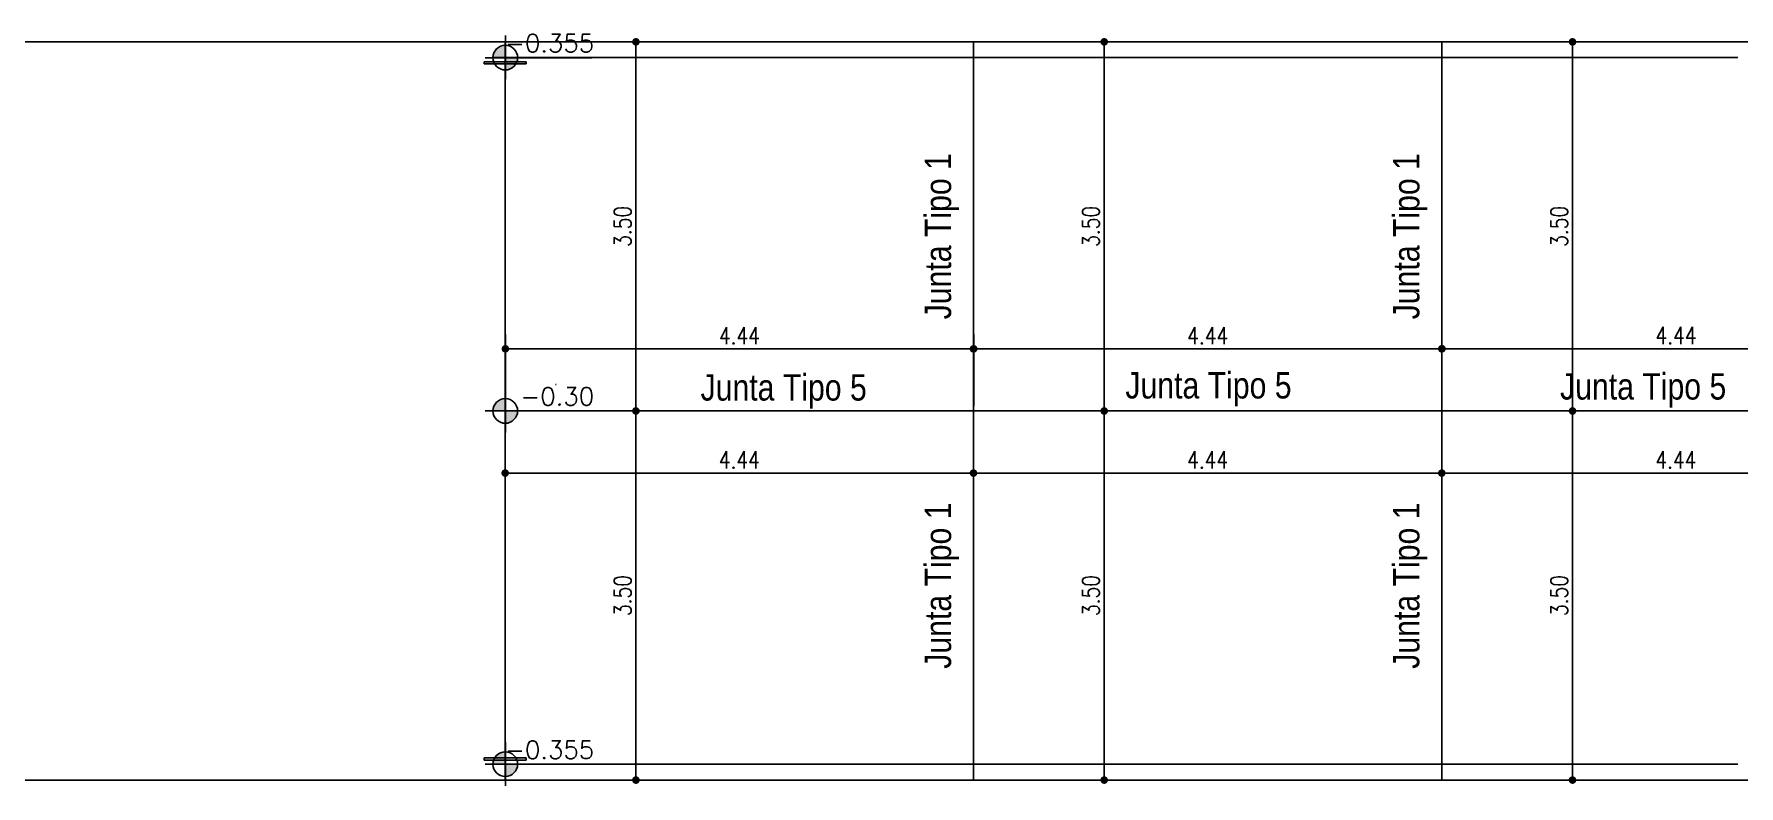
# Model space of a CAD drawing. Header units: millimetres. Extents: x 28448 to 57563, y -116865 to -58388.
# Drawn here: x 28532.88 to 28549.05, y -58461.57 to -58454.44 of the extents above; entities that cross this region are included whole.
import ezdxf

# ---------------------------------------------------------------- set-up
doc = ezdxf.new("R2010")
doc.units = ezdxf.units.MM
doc.header["$PDMODE"] = 35
doc.header["$PDSIZE"] = 0.5
doc.layers.get('DEFPOINTS').update_dxf_attribs({"color": 252, "lineweight": 5})
doc.layers.add('-PA-Cotas', color=4, linetype='Continuous')
doc.layers.add('Proyecto de Pavimento', color=4, linetype='Continuous')
doc.styles.add('Angosta', font='romans.shx', dxfattribs={"width": 0.8})
doc.styles.add('ARIAL', font='ARIALN.TTF')
doc.styles.add('romans', font='romans.shx')
doc.dimstyles.new('JC_1@100', dxfattribs={"dimscale": 0.9, "dimtxt": 0.18, "dimasz": 0.08, "dimexe": 0.15, "dimexo": 0.05, "dimgap": 0.05, "dimtad": 1, "dimzin": 1, "dimdsep": 46, "dimtxsty": 'Angosta', "dimblk1": 'DOT', "dimblk2": 'DOT', "dimsah": 1, "dimcen": 0.09, "dimclrd": 2, "dimclre": 1, "dimclrt": 3, "dimaunit": 1, "dimadec": 3, "dimazin": 0, "dimtfac": 1.8, "dimtmove": 2, "dimatfit": 3, "dimldrblk": 'DOT', "dimfxl": 0.15, "dimtolj": 1, "dimtzin": 0, "dimarcsym": 0})

# ---------------------------------------------------------------- blocks, each defined once
blk = doc.blocks.new('A$C445B3242')
h = blk.add_hatch(color=256)
h.paths.add_polyline_path([(0.195, 0.389, 0.414214), (0, 0.195), (0.195, 0.195)])
h.paths.add_polyline_path([(0.195, 0, 0.414214), (0.389, 0.195), (0.195, 0.195)])
for p, q in [((0.197, 0.544), (0.197, -0.147)), ((0.195, 0.389), (0.195, 0)), ((-0.123, 0.194), (1.565, 0.194)), ((0, 0.195), (0.389, 0.195))]:
    blk.add_line(p, q)
blk.add_circle((0.195, 0.195), 0.195)
blk = doc.blocks.new('_Dot')
at = {"color": 0, "linetype": 'ByBlock', "lineweight": -2}
blk.add_line((-0.5, 0), (-1, 0), dxfattribs=at)
at = {"color": 0, "linetype": 'ByBlock', "const_width": 0.5}
blk.add_lwpolyline([(-0.25, 0, 1), (0.25, 0, 1)], format="xyb", close=True, dxfattribs=at)
blk = doc.blocks.new('*D72')
at = {"layer": 'DEFPOINTS', "color": 0, "transparency": 16777216}
for p in [(28541.794, -58457.427), (28537.354, -58458.016, -499.792), (28541.794, -58458.016)]:
    blk.add_point(p, dxfattribs=at)
at = {"layer": 'Proyecto de Pavimento', "color": 1, "lineweight": -2, "transparency": 16777216}
for p, q in [((28537.354, -58457.971), (28537.354, -58457.292)), ((28541.794, -58457.971), (28541.794, -58457.292))]:
    blk.add_line(p, q, dxfattribs=at)
at = {"layer": 'Proyecto de Pavimento', "color": 2, "lineweight": -2, "transparency": 16777216}
blk.add_line((28537.426, -58457.427), (28541.722, -58457.427), dxfattribs=at)
at = {"layer": 'Proyecto de Pavimento', "color": 2, "lineweight": -2, "transparency": 16777216, "xscale": 0.072, "yscale": 0.072, "zscale": 0.072, "rotation": 180}
blk.add_blockref('_Dot', (28537.354, -58457.427), dxfattribs=at)
at = {"layer": 'Proyecto de Pavimento', "color": 2, "lineweight": -2, "transparency": 16777216, "xscale": 0.072, "yscale": 0.072, "zscale": 0.072}
blk.add_blockref('_Dot', (28541.794, -58457.427), dxfattribs=at)
at = {"layer": 'Proyecto de Pavimento', "color": 3, "transparency": 16777216, "insert": (28539.574, -58457.301), "char_height": 0.162, "attachment_point": 5, "style": 'Angosta'}
blk.add_mtext('\\A1;4.44', dxfattribs=at)
blk = doc.blocks.new('*D73')
at = {"layer": 'DEFPOINTS', "color": 0, "transparency": 16777216}
for p in [(28541.794, -58454.516), (28538.592, -58458.016), (28541.794, -58458.016)]:
    blk.add_point(p, dxfattribs=at)
at = {"layer": 'Proyecto de Pavimento', "color": 1, "lineweight": -2, "transparency": 16777216}
for p, q in [((28541.749, -58454.516), (28538.457, -58454.516)), ((28541.749, -58458.016), (28538.457, -58458.016))]:
    blk.add_line(p, q, dxfattribs=at)
at = {"layer": 'Proyecto de Pavimento', "color": 2, "lineweight": -2, "transparency": 16777216}
blk.add_line((28538.592, -58454.588), (28538.592, -58457.944), dxfattribs=at)
at = {"layer": 'Proyecto de Pavimento', "color": 2, "lineweight": -2, "transparency": 16777216, "xscale": 0.072, "yscale": 0.072, "zscale": 0.072}
for p, rotation in [((28538.592, -58454.516), 90), ((28538.592, -58458.016), 270)]:
    blk.add_blockref('_Dot', p, dxfattribs=dict(at, rotation=rotation))
at = {"layer": 'Proyecto de Pavimento', "color": 3, "transparency": 16777216, "insert": (28538.466, -58456.266), "char_height": 0.162, "attachment_point": 5, "rotation": 90, "style": 'Angosta'}
blk.add_mtext('\\A1;3.50', dxfattribs=at)
blk = doc.blocks.new('*D74')
at = {"layer": 'DEFPOINTS', "color": 0, "transparency": 16777216}
for p in [(28541.794, -58458.016), (28538.592, -58461.516), (28541.794, -58461.516)]:
    blk.add_point(p, dxfattribs=at)
at = {"layer": 'Proyecto de Pavimento', "color": 1, "lineweight": -2, "transparency": 16777216}
for p, q in [((28541.749, -58458.016), (28538.457, -58458.016)), ((28541.749, -58461.516), (28538.457, -58461.516))]:
    blk.add_line(p, q, dxfattribs=at)
at = {"layer": 'Proyecto de Pavimento', "color": 2, "lineweight": -2, "transparency": 16777216}
blk.add_line((28538.592, -58458.088), (28538.592, -58461.444), dxfattribs=at)
at = {"layer": 'Proyecto de Pavimento', "color": 2, "lineweight": -2, "transparency": 16777216, "xscale": 0.072, "yscale": 0.072, "zscale": 0.072}
for p, rotation in [((28538.592, -58458.016), 90), ((28538.592, -58461.516), 270)]:
    blk.add_blockref('_Dot', p, dxfattribs=dict(at, rotation=rotation))
at = {"layer": 'Proyecto de Pavimento', "color": 3, "transparency": 16777216, "insert": (28538.466, -58459.766), "char_height": 0.162, "attachment_point": 5, "rotation": 90, "style": 'Angosta'}
blk.add_mtext('\\A1;3.50', dxfattribs=at)
blk = doc.blocks.new('*D75')
at = {"layer": 'DEFPOINTS', "color": 0, "transparency": 16777216}
for p in [(28541.794, -58458.016), (28541.794, -58458.605), (28537.352, -58459.666)]:
    blk.add_point(p, dxfattribs=at)
at = {"layer": 'Proyecto de Pavimento', "color": 1, "lineweight": -2, "transparency": 16777216}
for p, q in [((28541.794, -58458.061), (28541.794, -58458.74)), ((28537.352, -58459.621), (28537.352, -58458.47))]:
    blk.add_line(p, q, dxfattribs=at)
at = {"layer": 'Proyecto de Pavimento', "color": 2, "lineweight": -2, "transparency": 16777216}
blk.add_line((28537.424, -58458.605), (28541.722, -58458.605), dxfattribs=at)
at = {"layer": 'Proyecto de Pavimento', "color": 2, "lineweight": -2, "transparency": 16777216, "xscale": 0.072, "yscale": 0.072, "zscale": 0.072, "rotation": 180}
blk.add_blockref('_Dot', (28537.352, -58458.605), dxfattribs=at)
at = {"layer": 'Proyecto de Pavimento', "color": 2, "lineweight": -2, "transparency": 16777216, "xscale": 0.072, "yscale": 0.072, "zscale": 0.072}
blk.add_blockref('_Dot', (28541.794, -58458.605), dxfattribs=at)
at = {"layer": 'Proyecto de Pavimento', "color": 3, "transparency": 16777216, "insert": (28539.573, -58458.479), "char_height": 0.162, "attachment_point": 5, "style": 'Angosta'}
blk.add_mtext('\\A1;4.44', dxfattribs=at)
blk = doc.blocks.new('*D76')
at = {"layer": 'DEFPOINTS', "color": 0, "transparency": 16777216}
for p in [(28546.236, -58457.427), (28541.796, -58458.016, -499.792), (28546.236, -58458.016)]:
    blk.add_point(p, dxfattribs=at)
at = {"layer": 'Proyecto de Pavimento', "color": 1, "lineweight": -2, "transparency": 16777216}
for p, q in [((28541.796, -58457.971), (28541.796, -58457.292)), ((28546.236, -58457.971), (28546.236, -58457.292))]:
    blk.add_line(p, q, dxfattribs=at)
at = {"layer": 'Proyecto de Pavimento', "color": 2, "lineweight": -2, "transparency": 16777216}
blk.add_line((28541.868, -58457.427), (28546.164, -58457.427), dxfattribs=at)
at = {"layer": 'Proyecto de Pavimento', "color": 2, "lineweight": -2, "transparency": 16777216, "xscale": 0.072, "yscale": 0.072, "zscale": 0.072, "rotation": 180}
blk.add_blockref('_Dot', (28541.796, -58457.427), dxfattribs=at)
at = {"layer": 'Proyecto de Pavimento', "color": 2, "lineweight": -2, "transparency": 16777216, "xscale": 0.072, "yscale": 0.072, "zscale": 0.072}
blk.add_blockref('_Dot', (28546.236, -58457.427), dxfattribs=at)
at = {"layer": 'Proyecto de Pavimento', "color": 3, "transparency": 16777216, "insert": (28544.016, -58457.301), "char_height": 0.162, "attachment_point": 5, "style": 'Angosta'}
blk.add_mtext('\\A1;4.44', dxfattribs=at)
blk = doc.blocks.new('*D77')
at = {"layer": 'DEFPOINTS', "color": 0, "transparency": 16777216}
for p in [(28546.236, -58454.516), (28543.034, -58458.016), (28546.236, -58458.016)]:
    blk.add_point(p, dxfattribs=at)
at = {"layer": 'Proyecto de Pavimento', "color": 1, "lineweight": -2, "transparency": 16777216}
for p, q in [((28546.191, -58454.516), (28542.899, -58454.516)), ((28546.191, -58458.016), (28542.899, -58458.016))]:
    blk.add_line(p, q, dxfattribs=at)
at = {"layer": 'Proyecto de Pavimento', "color": 2, "lineweight": -2, "transparency": 16777216}
blk.add_line((28543.034, -58454.588), (28543.034, -58457.944), dxfattribs=at)
at = {"layer": 'Proyecto de Pavimento', "color": 2, "lineweight": -2, "transparency": 16777216, "xscale": 0.072, "yscale": 0.072, "zscale": 0.072}
for p, rotation in [((28543.034, -58454.516), 90), ((28543.034, -58458.016), 270)]:
    blk.add_blockref('_Dot', p, dxfattribs=dict(at, rotation=rotation))
at = {"layer": 'Proyecto de Pavimento', "color": 3, "transparency": 16777216, "insert": (28542.908, -58456.266), "char_height": 0.162, "attachment_point": 5, "rotation": 90, "style": 'Angosta'}
blk.add_mtext('\\A1;3.50', dxfattribs=at)
blk = doc.blocks.new('*D78')
at = {"layer": 'DEFPOINTS', "color": 0, "transparency": 16777216}
for p in [(28546.236, -58458.016), (28543.034, -58461.516), (28546.236, -58461.516)]:
    blk.add_point(p, dxfattribs=at)
at = {"layer": 'Proyecto de Pavimento', "color": 1, "lineweight": -2, "transparency": 16777216}
for p, q in [((28546.191, -58458.016), (28542.899, -58458.016)), ((28546.191, -58461.516), (28542.899, -58461.516))]:
    blk.add_line(p, q, dxfattribs=at)
at = {"layer": 'Proyecto de Pavimento', "color": 2, "lineweight": -2, "transparency": 16777216}
blk.add_line((28543.034, -58458.088), (28543.034, -58461.444), dxfattribs=at)
at = {"layer": 'Proyecto de Pavimento', "color": 2, "lineweight": -2, "transparency": 16777216, "xscale": 0.072, "yscale": 0.072, "zscale": 0.072}
for p, rotation in [((28543.034, -58458.016), 90), ((28543.034, -58461.516), 270)]:
    blk.add_blockref('_Dot', p, dxfattribs=dict(at, rotation=rotation))
at = {"layer": 'Proyecto de Pavimento', "color": 3, "transparency": 16777216, "insert": (28542.908, -58459.766), "char_height": 0.162, "attachment_point": 5, "rotation": 90, "style": 'Angosta'}
blk.add_mtext('\\A1;3.50', dxfattribs=at)
blk = doc.blocks.new('*D79')
at = {"layer": 'DEFPOINTS', "color": 0, "transparency": 16777216}
for p in [(28546.236, -58458.016), (28546.236, -58458.605), (28541.794, -58459.666)]:
    blk.add_point(p, dxfattribs=at)
at = {"layer": 'Proyecto de Pavimento', "color": 1, "lineweight": -2, "transparency": 16777216}
for p, q in [((28546.236, -58458.061), (28546.236, -58458.74)), ((28541.794, -58459.621), (28541.794, -58458.47))]:
    blk.add_line(p, q, dxfattribs=at)
at = {"layer": 'Proyecto de Pavimento', "color": 2, "lineweight": -2, "transparency": 16777216}
blk.add_line((28541.866, -58458.605), (28546.164, -58458.605), dxfattribs=at)
at = {"layer": 'Proyecto de Pavimento', "color": 2, "lineweight": -2, "transparency": 16777216, "xscale": 0.072, "yscale": 0.072, "zscale": 0.072, "rotation": 180}
blk.add_blockref('_Dot', (28541.794, -58458.605), dxfattribs=at)
at = {"layer": 'Proyecto de Pavimento', "color": 2, "lineweight": -2, "transparency": 16777216, "xscale": 0.072, "yscale": 0.072, "zscale": 0.072}
blk.add_blockref('_Dot', (28546.236, -58458.605), dxfattribs=at)
at = {"layer": 'Proyecto de Pavimento', "color": 3, "transparency": 16777216, "insert": (28544.015, -58458.479), "char_height": 0.162, "attachment_point": 5, "style": 'Angosta'}
blk.add_mtext('\\A1;4.44', dxfattribs=at)
blk = doc.blocks.new('*D80')
at = {"layer": 'DEFPOINTS', "color": 0, "transparency": 16777216}
for p in [(28550.678, -58457.426), (28546.238, -58458.016, -499.792), (28550.678, -58458.016)]:
    blk.add_point(p, dxfattribs=at)
at = {"layer": 'Proyecto de Pavimento', "color": 1, "lineweight": -2, "transparency": 16777216}
for p, q in [((28546.238, -58457.971), (28546.238, -58457.291)), ((28550.678, -58457.971), (28550.678, -58457.291))]:
    blk.add_line(p, q, dxfattribs=at)
at = {"layer": 'Proyecto de Pavimento', "color": 2, "lineweight": -2, "transparency": 16777216}
blk.add_line((28546.31, -58457.426), (28550.606, -58457.426), dxfattribs=at)
at = {"layer": 'Proyecto de Pavimento', "color": 2, "lineweight": -2, "transparency": 16777216, "xscale": 0.072, "yscale": 0.072, "zscale": 0.072, "rotation": 180}
blk.add_blockref('_Dot', (28546.238, -58457.426), dxfattribs=at)
at = {"layer": 'Proyecto de Pavimento', "color": 2, "lineweight": -2, "transparency": 16777216, "xscale": 0.072, "yscale": 0.072, "zscale": 0.072}
blk.add_blockref('_Dot', (28550.678, -58457.426), dxfattribs=at)
at = {"layer": 'Proyecto de Pavimento', "color": 3, "transparency": 16777216, "insert": (28548.458, -58457.3), "char_height": 0.162, "attachment_point": 5, "style": 'Angosta'}
blk.add_mtext('\\A1;4.44', dxfattribs=at)
blk = doc.blocks.new('*D81')
at = {"layer": 'DEFPOINTS', "color": 0, "transparency": 16777216}
for p in [(28550.678, -58454.516), (28547.476, -58458.016), (28550.678, -58458.016)]:
    blk.add_point(p, dxfattribs=at)
at = {"layer": 'Proyecto de Pavimento', "color": 1, "lineweight": -2, "transparency": 16777216}
for p, q in [((28550.633, -58454.516), (28547.341, -58454.516)), ((28550.633, -58458.016), (28547.341, -58458.016))]:
    blk.add_line(p, q, dxfattribs=at)
at = {"layer": 'Proyecto de Pavimento', "color": 2, "lineweight": -2, "transparency": 16777216}
blk.add_line((28547.476, -58454.588), (28547.476, -58457.944), dxfattribs=at)
at = {"layer": 'Proyecto de Pavimento', "color": 2, "lineweight": -2, "transparency": 16777216, "xscale": 0.072, "yscale": 0.072, "zscale": 0.072}
for p, rotation in [((28547.476, -58454.516), 90), ((28547.476, -58458.016), 270)]:
    blk.add_blockref('_Dot', p, dxfattribs=dict(at, rotation=rotation))
at = {"layer": 'Proyecto de Pavimento', "color": 3, "transparency": 16777216, "insert": (28547.35, -58456.266), "char_height": 0.162, "attachment_point": 5, "rotation": 90, "style": 'Angosta'}
blk.add_mtext('\\A1;3.50', dxfattribs=at)
blk = doc.blocks.new('*D82')
at = {"layer": 'DEFPOINTS', "color": 0, "transparency": 16777216}
for p in [(28550.678, -58458.016), (28547.476, -58461.516), (28550.678, -58461.516)]:
    blk.add_point(p, dxfattribs=at)
at = {"layer": 'Proyecto de Pavimento', "color": 1, "lineweight": -2, "transparency": 16777216}
for p, q in [((28550.633, -58458.016), (28547.341, -58458.016)), ((28550.633, -58461.516), (28547.341, -58461.516))]:
    blk.add_line(p, q, dxfattribs=at)
at = {"layer": 'Proyecto de Pavimento', "color": 2, "lineweight": -2, "transparency": 16777216}
blk.add_line((28547.476, -58458.088), (28547.476, -58461.444), dxfattribs=at)
at = {"layer": 'Proyecto de Pavimento', "color": 2, "lineweight": -2, "transparency": 16777216, "xscale": 0.072, "yscale": 0.072, "zscale": 0.072}
for p, rotation in [((28547.476, -58458.016), 90), ((28547.476, -58461.516), 270)]:
    blk.add_blockref('_Dot', p, dxfattribs=dict(at, rotation=rotation))
at = {"layer": 'Proyecto de Pavimento', "color": 3, "transparency": 16777216, "insert": (28547.35, -58459.766), "char_height": 0.162, "attachment_point": 5, "rotation": 90, "style": 'Angosta'}
blk.add_mtext('\\A1;3.50', dxfattribs=at)
blk = doc.blocks.new('*D83')
at = {"layer": 'DEFPOINTS', "color": 0, "transparency": 16777216}
for p in [(28550.678, -58458.016), (28550.678, -58458.605), (28546.236, -58459.666)]:
    blk.add_point(p, dxfattribs=at)
at = {"layer": 'Proyecto de Pavimento', "color": 1, "lineweight": -2, "transparency": 16777216}
for p, q in [((28550.678, -58458.061), (28550.678, -58458.74)), ((28546.236, -58459.621), (28546.236, -58458.47))]:
    blk.add_line(p, q, dxfattribs=at)
at = {"layer": 'Proyecto de Pavimento', "color": 2, "lineweight": -2, "transparency": 16777216}
blk.add_line((28546.308, -58458.605), (28550.606, -58458.605), dxfattribs=at)
at = {"layer": 'Proyecto de Pavimento', "color": 2, "lineweight": -2, "transparency": 16777216, "xscale": 0.072, "yscale": 0.072, "zscale": 0.072, "rotation": 180}
blk.add_blockref('_Dot', (28546.236, -58458.605), dxfattribs=at)
at = {"layer": 'Proyecto de Pavimento', "color": 2, "lineweight": -2, "transparency": 16777216, "xscale": 0.072, "yscale": 0.072, "zscale": 0.072}
blk.add_blockref('_Dot', (28550.678, -58458.605), dxfattribs=at)
at = {"layer": 'Proyecto de Pavimento', "color": 3, "transparency": 16777216, "insert": (28548.457, -58458.479), "char_height": 0.162, "attachment_point": 5, "style": 'Angosta'}
blk.add_mtext('\\A1;4.44', dxfattribs=at)

msp = doc.modelspace()

# ---------------------------------------------------------------- linework, layer by layer
at = {"layer": 'Proyecto de Pavimento'}
for p, q in [((28490.0178, -58454.5169), (28537.354, -58454.5156)), ((28537.3523, -58454.5158), (28549.0449, -58454.5155)), ((28549.0449, -58454.5155), (28715.0865, -58454.511)), ((28537.3523, -58454.6658), (28549.0449, -58454.6655)), ((28537.3525, -58461.3658), (28549.0449, -58461.3655)), ((28489.0425, -58461.5171), (28537.3525, -58461.5158))]:
    msp.add_line(p, q, dxfattribs=at)
at = {"layer": 'Proyecto de Pavimento', "color": 3}
for points in [[(28537.3524, -58458.0161), (28537.3523, -58454.516)], [(28541.7943, -58461.5157), (28541.7941, -58454.5157)], [(28546.2361, -58461.5156), (28546.2359, -58454.5156)], [(28537.5523, -58454.706), (28537.5523, -58454.726)], [(28537.3525, -58461.3158), (28537.3524, -58458.0161)]]:
    msp.add_lwpolyline(points, dxfattribs=at)
at = {"layer": 'Proyecto de Pavimento'}
for points in [[(28537.1523, -58454.706), (28537.5523, -58454.706)], [(28537.1523, -58454.706), (28537.1523, -58454.726)], [(28537.1523, -58454.726), (28537.5523, -58454.726)], [(28537.8364, -58457.7659), (28537.8284, -58457.7659)], [(28537.1525, -58461.3258), (28537.1525, -58461.3058)], [(28537.1525, -58461.3058), (28537.5525, -58461.3058)], [(28537.1525, -58461.3258), (28537.5525, -58461.3258)], [(28537.3525, -58461.5158), (28537.3525, -58461.3158)], [(28537.5525, -58461.3258), (28537.5525, -58461.3058)], [(28537.3525, -58461.5158), (28549.0449, -58461.5155), (28715.0242, -58461.511)]]:
    msp.add_lwpolyline(points, dxfattribs=at)
at = {"layer": 'Proyecto de Pavimento', "color": 7}
msp.add_lwpolyline([(28715.0548, -58458.011), (28537.3524, -58458.0159)], dxfattribs=at)

# ---------------------------------------------------------------- block references
at = {"layer": 'Proyecto de Pavimento', "xscale": 0.6000000000931323, "yscale": 0.6000000000931323, "zscale": 0.6000000000931323, "rotation": 359.9999969370023}
for p in [(28537.2356, -58454.7825, -499.7933), (28537.2357, -58458.1326, -499.7917), (28537.2358, -58461.4825, -499.7917)]:
    msp.add_blockref('A$C445B3242', p, dxfattribs=at)

# ---------------------------------------------------------------- texts
at = {"layer": '-PA-Cotas', "linetype": 'Continuous', "char_height": 0.17, "width": 12.695578, "attachment_point": 3, "rotation": 0.13103, "style": 'romans'}
for s, insert in [('-0.355', (28538.1952, -58454.4425, -499.7933)), ('-0.30', (28538.1953, -58457.7926, -499.7917)), ('-0.355', (28538.1954, -58461.1425, -499.7917))]:
    msp.add_mtext(s, dxfattribs=dict(at, insert=insert))
at = {"layer": 'Proyecto de Pavimento', "color": 0, "style": 'ARIAL'}
for p in [(28541.5819, -58457.1471), (28546.0237, -58457.147), (28541.5819, -58460.4602), (28546.0237, -58460.4601)]:
    msp.add_text('Junta Tipo 1', height=0.25, rotation=90, dxfattribs=at).set_placement(p)
for p in [(28539.2055, -58457.9175), (28543.2351, -58457.8976), (28547.3583, -58457.9078)]:
    msp.add_text('Junta Tipo 5', height=0.25, dxfattribs=at).set_placement(p)

# ---------------------------------------------------------------- dimensions: what is measured, and where the dimension line sits
at = {"layer": 'Proyecto de Pavimento'}
for base, p1, p2, picture, middle in [((28538.592, -58458.0158), (28541.7941, -58454.5157), (28541.7942, -58458.0158), '*D73', (28538.466, -58456.2657)), ((28543.0338, -58458.0158), (28546.2359, -58454.5157), (28546.236, -58458.0158), '*D77', (28542.9078, -58456.2657)), ((28547.4756, -58458.0156), (28550.6777, -58454.5155), (28550.6778, -58458.0156), '*D81', (28547.3496, -58456.2656)), ((28538.592, -58461.5157), (28541.7942, -58458.0158), (28541.7943, -58461.5157), '*D74', (28538.466, -58459.7657)), ((28543.0338, -58461.5157), (28546.236, -58458.0158), (28546.2361, -58461.5157), '*D78', (28542.9078, -58459.7657)), ((28547.4756, -58461.5155), (28550.6778, -58458.0156), (28550.6779, -58461.5155), '*D82', (28547.3496, -58459.7656))]:
    dim = msp.add_linear_dim(base=base, p1=p1, p2=p2, angle=90, dimstyle='JC_1@100', dxfattribs=at)
    dim.commit()
    dim.dimension.update_dxf_attribs({"geometry": picture, "text_midpoint": middle})
for base, p1, p2, picture, middle in [((28541.7942, -58457.4266), (28537.3541, -58458.0161, -499.7917), (28541.7942, -58458.0158), '*D72', (28539.5742, -58457.3006)), ((28546.236, -58457.4265), (28541.7959, -58458.0161, -499.7917), (28546.236, -58458.0158), '*D76', (28544.016, -58457.3005)), ((28550.6778, -58457.4264), (28546.2377, -58458.016, -499.7917), (28550.6778, -58458.0156), '*D80', (28548.4578, -58457.3004)), ((28541.7942, -58458.6055), (28537.3525, -58459.666), (28541.7942, -58458.0157), '*D75', (28539.5734, -58458.4795)), ((28546.236, -58458.6054), (28541.7943, -58459.6659), (28546.236, -58458.0157), '*D79', (28544.0152, -58458.4794)), ((28550.6778, -58458.6053), (28546.2361, -58459.6658), (28550.6778, -58458.0155), '*D83', (28548.4569, -58458.4793))]:
    dim = msp.add_linear_dim(base=base, p1=p1, p2=p2, dimstyle='JC_1@100', dxfattribs=at)
    dim.commit()
    dim.dimension.update_dxf_attribs({"geometry": picture, "text_midpoint": middle})

doc.saveas('drawing.dxf')
